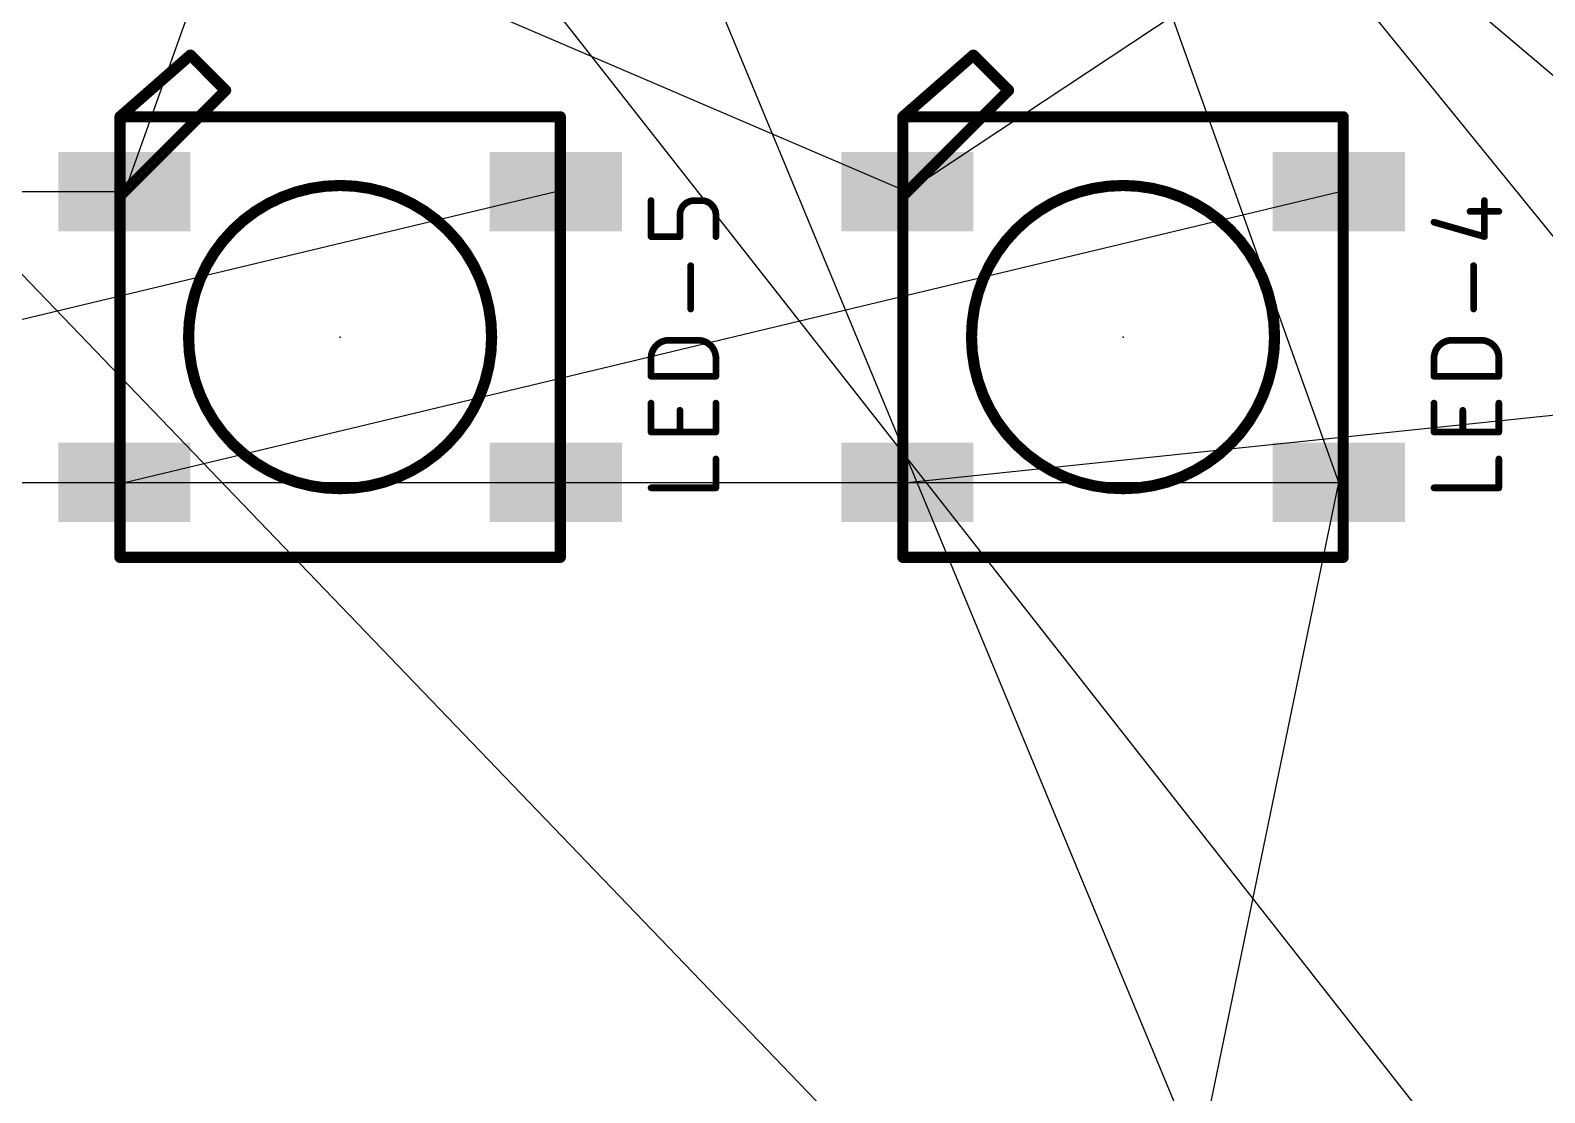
# Model space of a CAD drawing. Extents: x -67 to 114, y 1 to 69.
# Drawn here: x -56.86 to -39.66, y 47.3 to 59.36 of the extents above; entities that cross this region are included whole.
import ezdxf

# ---------------------------------------------------------------- set-up
doc = ezdxf.new("R2010")
doc.units = 0
for name, color, linetype in [('1', 22, 'CONTINUOUS'), ('19', 53, 'CONTINUOUS'), ('21', 253, 'CONTINUOUS'), ('23', 7, 'CONTINUOUS'), ('25', 253, 'CONTINUOUS')]:
    doc.layers.add(name, color=color, linetype=linetype)

# ---------------------------------------------------------------- blocks, each defined once
blk = doc.blocks.new('RECT')
blk.add_solid([(-0.5, -0.5), (0.5, -0.5), (-0.5, 0.5), (0.5, 0.5)])

msp = doc.modelspace()

# ---------------------------------------------------------------- linework, layer by layer
at = {"layer": '19'}
for p, q in [((-66.04, 66.04), (-45.0088, 44.1706)), ((-19.05, 31.75), (-46.99, 66.167)), ((-19.05, 19.05), (-52.07, 61.087)), ((-42, 54.23), (-44.45, 61.087)), ((-54.61, 60.833), (-55.79, 57.53)), ((-46.9, 57.53), (-54.61, 60.833)), ((-34.29, 24.13), (-49.53, 60.833)), ((-41.91, 60.833), (-46.9, 57.53)), ((-38.01, 57.53), (-41.91, 60.833)), ((-55.79, 57.53), (-64.68, 57.53)), ((-50.89, 57.53), (-64.68, 54.23)), ((-55.79, 54.23), (-42, 57.53)), ((-46.9, 54.23), (-15.33, 57.53)), ((-59.78, 54.23), (-50.89, 54.23)), ((-50.89, 54.23), (-42, 54.23)), ((-45.0088, 39.6494), (-42, 54.23))]:
    msp.add_line(p, q, dxfattribs=at)
at = {"layer": '21', "const_width": 0.127}
for points in [[(-55.04, 59.08), (-55.84, 58.38)], [(-54.64, 58.68), (-55.04, 59.08)], [(-46.15, 59.08), (-46.95, 58.38)], [(-45.75, 58.68), (-46.15, 59.08)], [(-54.94, 58.38), (-54.64, 58.68)], [(-46.05, 58.38), (-45.75, 58.68)], [(-55.84, 57.48), (-55.84, 58.38)], [(-55.84, 58.38), (-54.94, 58.38)], [(-55.84, 57.48), (-54.94, 58.38)], [(-54.94, 58.38), (-50.84, 58.38)], [(-50.84, 58.38), (-50.84, 53.38)], [(-46.95, 57.48), (-46.95, 58.38)], [(-46.95, 58.38), (-46.05, 58.38)], [(-46.95, 57.48), (-46.05, 58.38)], [(-46.05, 58.38), (-41.95, 58.38)], [(-41.95, 58.38), (-41.95, 53.38)], [(-55.84, 53.38), (-55.84, 57.48)], [(-46.95, 53.38), (-46.95, 57.48)], [(-50.84, 53.38), (-55.84, 53.38)], [(-41.95, 53.38), (-46.95, 53.38)]]:
    msp.add_lwpolyline(points, dxfattribs=at)
at = {"layer": '21'}
for points, const_width in [([(-55.0175, 59.1025, 1), (-55.0625, 59.0575)], 0.0635), ([(-55.0191, 59.0561, 1), (-55.0609, 59.1039)], 0.0635), ([(-46.1275, 59.1025, 1), (-46.1725, 59.0575)], 0.0635), ([(-46.1291, 59.0561, 1), (-46.1709, 59.1039)], 0.0635), ([(-54.6175, 58.6575, 1), (-54.6625, 58.7025)], 0.0635), ([(-54.6625, 58.6575, 1), (-54.6175, 58.7025)], 0.0635), ([(-45.7275, 58.6575, 1), (-45.7725, 58.7025)], 0.0635), ([(-45.7725, 58.6575, 1), (-45.7275, 58.7025)], 0.0635), ([(-55.8083, 58.38, 1), (-55.8718, 58.38)], 0.0635), ([(-55.84, 58.4118, 1), (-55.84, 58.3483)], 0.0635), ([(-55.8609, 58.4039, 1), (-55.8191, 58.3561)], 0.0635), ([(-54.9625, 58.4025, 1), (-54.9175, 58.3575)], 0.0635), ([(-54.94, 58.4118, 1), (-54.94, 58.3483)], 0.0635), ([(-54.9175, 58.3575, 1), (-54.9625, 58.4025)], 0.0635), ([(-54.94, 58.3483, 1), (-54.94, 58.4118)], 0.0635), ([(-50.8083, 58.38, 1), (-50.8718, 58.38)], 0.0635), ([(-50.84, 58.3483, 1), (-50.84, 58.4118)], 0.0635), ([(-46.9183, 58.38, 1), (-46.9818, 58.38)], 0.0635), ([(-46.95, 58.4118, 1), (-46.95, 58.3483)], 0.0635), ([(-46.9709, 58.4039, 1), (-46.9291, 58.3561)], 0.0635), ([(-46.0725, 58.4025, 1), (-46.0275, 58.3575)], 0.0635), ([(-46.05, 58.4118, 1), (-46.05, 58.3483)], 0.0635), ([(-46.0275, 58.3575, 1), (-46.0725, 58.4025)], 0.0635), ([(-46.05, 58.3483, 1), (-46.05, 58.4118)], 0.0635), ([(-41.9183, 58.38, 1), (-41.9818, 58.38)], 0.0635), ([(-41.95, 58.3483, 1), (-41.95, 58.4118)], 0.0635), ([(-53.34, 54.1595, 1), (-53.34, 57.6005, 1), (-53.34, 54.1595)], 0.127), ([(-44.45, 54.1595, 1), (-44.45, 57.6005, 1), (-44.45, 54.1595)], 0.127), ([(-55.8083, 57.48, 1), (-55.8718, 57.48)], 0.0635), ([(-55.8625, 57.5025, 1), (-55.8175, 57.4575)], 0.0635), ([(-55.8718, 57.48, 1), (-55.8083, 57.48)], 0.0635), ([(-46.9183, 57.48, 1), (-46.9818, 57.48)], 0.0635), ([(-46.9725, 57.5025, 1), (-46.9275, 57.4575)], 0.0635), ([(-46.9818, 57.48, 1), (-46.9183, 57.48)], 0.0635), ([(-55.8718, 53.38, 1), (-55.8083, 53.38)], 0.0635), ([(-55.84, 53.4118, 1), (-55.84, 53.3483)], 0.0635), ([(-50.8718, 53.38, 1), (-50.8083, 53.38)], 0.0635), ([(-50.84, 53.3483, 1), (-50.84, 53.4118)], 0.0635), ([(-46.9818, 53.38, 1), (-46.9183, 53.38)], 0.0635), ([(-46.95, 53.4118, 1), (-46.95, 53.3483)], 0.0635), ([(-41.9818, 53.38, 1), (-41.9183, 53.38)], 0.0635), ([(-41.95, 53.3483, 1), (-41.95, 53.4118)], 0.0635)]:
    msp.add_lwpolyline(points, format="xyb", dxfattribs=dict(at, const_width=const_width))
at = {"layer": '23'}
for p in [(-53.34, 55.88), (-44.45, 55.88)]:
    msp.add_point(p, dxfattribs=at)
at = {"layer": '25', "const_width": 0.0762}
for points in [[(-49.8094, 57.0202), (-49.8094, 57.4294)], [(-49.2365, 57.4294), (-49.3183, 57.4294)], [(-40.3465, 57.0202), (-40.3465, 57.4294)], [(-49.482, 57.2657), (-49.482, 57.0202)], [(-49.0728, 57.0202), (-49.0728, 57.2657)], [(-40.5102, 57.3066), (-40.1828, 57.3066)], [(-40.9194, 57.1839), (-40.3465, 57.0202)], [(-49.482, 57.0202), (-49.8094, 57.0202)], [(-49.3593, 56.199), (-49.3593, 56.69)], [(-40.4693, 56.199), (-40.4693, 56.69)], [(-49.6048, 55.8444), (-49.2774, 55.8444)], [(-40.7148, 55.8444), (-40.3874, 55.8444)], [(-49.8094, 55.4352), (-49.8094, 55.6398)], [(-49.0728, 55.6398), (-49.0728, 55.4352)], [(-40.9194, 55.4352), (-40.9194, 55.6398)], [(-40.1828, 55.6398), (-40.1828, 55.4352)], [(-49.0728, 55.4352), (-49.8094, 55.4352)], [(-40.1828, 55.4352), (-40.9194, 55.4352)], [(-49.8094, 54.8028), (-49.8094, 55.1302)], [(-49.482, 54.8028), (-49.482, 55.0483)], [(-49.0728, 55.1302), (-49.0728, 54.8028)], [(-40.9194, 54.8028), (-40.9194, 55.1302)], [(-40.592, 54.8028), (-40.592, 55.0483)], [(-40.1828, 55.1302), (-40.1828, 54.8028)], [(-49.0728, 54.8028), (-49.8094, 54.8028)], [(-40.1828, 54.8028), (-40.9194, 54.8028)], [(-49.0728, 54.1688), (-49.0728, 54.4962)], [(-40.1828, 54.1688), (-40.1828, 54.4962)], [(-49.8094, 54.1688), (-49.0728, 54.1688)], [(-40.9194, 54.1688), (-40.1828, 54.1688)]]:
    msp.add_lwpolyline(points, dxfattribs=at)
at = {"layer": '25'}
for points, const_width in [([(-49.7904, 57.4294, 1), (-49.8285, 57.4294)], 0.0381), ([(-49.3183, 57.4294, 0.4142), (-49.482, 57.2657)], 0.0762), ([(-49.3183, 57.4485, 1), (-49.3183, 57.4104)], 0.0381), ([(-49.3183, 57.4104, 1), (-49.3183, 57.4485)], 0.0381), ([(-49.0728, 57.2657, 0.4142), (-49.2365, 57.4294)], 0.0762), ([(-49.2365, 57.4484, 1), (-49.2365, 57.4104)], 0.0381), ([(-49.2365, 57.4104, 1), (-49.2365, 57.4485)], 0.0381), ([(-40.3274, 57.4294, 1), (-40.3655, 57.4294)], 0.0381), ([(-49.463, 57.2657, 1), (-49.5011, 57.2657)], 0.0381), ([(-49.5011, 57.2657, 1), (-49.463, 57.2657)], 0.0381), ([(-49.0538, 57.2657, 1), (-49.0919, 57.2657)], 0.0381), ([(-49.0919, 57.2657, 1), (-49.0538, 57.2657)], 0.0381), ([(-40.5102, 57.3257, 1), (-40.5102, 57.2876)], 0.0381), ([(-40.1828, 57.2876, 1), (-40.1828, 57.3257)], 0.0381), ([(-40.9142, 57.2022, 1), (-40.9246, 57.1655)], 0.0381), ([(-49.8094, 57.0392, 1), (-49.8094, 57.0011)], 0.0381), ([(-49.8285, 57.0202, 1), (-49.7904, 57.0202)], 0.0381), ([(-49.5011, 57.0202, 1), (-49.463, 57.0202)], 0.0381), ([(-49.482, 57.0011, 1), (-49.482, 57.0392)], 0.0381), ([(-49.0919, 57.0202, 1), (-49.0538, 57.0202)], 0.0381), ([(-40.3655, 57.0202, 1), (-40.3274, 57.0202)], 0.0381), ([(-40.3517, 57.0019, 1), (-40.3413, 57.0385)], 0.0381), ([(-49.3402, 56.69, 1), (-49.3783, 56.69)], 0.0381), ([(-40.4502, 56.69, 1), (-40.4883, 56.69)], 0.0381), ([(-49.3783, 56.199, 1), (-49.3402, 56.199)], 0.0381), ([(-40.4883, 56.199, 1), (-40.4502, 56.199)], 0.0381), ([(-49.6048, 55.8444, 0.4142), (-49.8094, 55.6398)], 0.0762), ([(-49.6048, 55.8635, 1), (-49.6048, 55.8254)], 0.0381), ([(-49.6048, 55.8254, 1), (-49.6048, 55.8635)], 0.0381), ([(-49.2774, 55.8635, 1), (-49.2774, 55.8254)], 0.0381), ([(-49.0728, 55.6398, 0.4142), (-49.2774, 55.8444)], 0.0762), ([(-49.2774, 55.8254, 1), (-49.2774, 55.8635)], 0.0381), ([(-40.7148, 55.8444, 0.4142), (-40.9194, 55.6398)], 0.0762), ([(-40.7148, 55.8635, 1), (-40.7148, 55.8254)], 0.0381), ([(-40.7148, 55.8254, 1), (-40.7148, 55.8635)], 0.0381), ([(-40.3874, 55.8635, 1), (-40.3874, 55.8254)], 0.0381), ([(-40.1828, 55.6398, 0.4142), (-40.3874, 55.8444)], 0.0762), ([(-40.3874, 55.8254, 1), (-40.3874, 55.8635)], 0.0381), ([(-49.7904, 55.6398, 1), (-49.8285, 55.6398)], 0.0381), ([(-49.8285, 55.6398, 1), (-49.7904, 55.6398)], 0.0381), ([(-49.0538, 55.6398, 1), (-49.0919, 55.6398)], 0.0381), ([(-49.0918, 55.6398, 1), (-49.0537, 55.6398)], 0.0381), ([(-40.9004, 55.6398, 1), (-40.9385, 55.6398)], 0.0381), ([(-40.9385, 55.6398, 1), (-40.9004, 55.6398)], 0.0381), ([(-40.1638, 55.6398, 1), (-40.2019, 55.6398)], 0.0381), ([(-40.2018, 55.6398, 1), (-40.1637, 55.6398)], 0.0381), ([(-49.8094, 55.4543, 1), (-49.8094, 55.4162)], 0.0381), ([(-49.8285, 55.4352, 1), (-49.7904, 55.4352)], 0.0381), ([(-49.0919, 55.4352, 1), (-49.0538, 55.4352)], 0.0381), ([(-49.0728, 55.4162, 1), (-49.0728, 55.4543)], 0.0381), ([(-40.9194, 55.4543, 1), (-40.9194, 55.4162)], 0.0381), ([(-40.9385, 55.4352, 1), (-40.9004, 55.4352)], 0.0381), ([(-40.2019, 55.4352, 1), (-40.1638, 55.4352)], 0.0381), ([(-40.1828, 55.4162, 1), (-40.1828, 55.4543)], 0.0381), ([(-49.7904, 55.1302, 1), (-49.8285, 55.1302)], 0.0381), ([(-49.463, 55.0483, 1), (-49.5011, 55.0483)], 0.0381), ([(-49.0538, 55.1302, 1), (-49.0919, 55.1302)], 0.0381), ([(-40.9004, 55.1302, 1), (-40.9385, 55.1302)], 0.0381), ([(-40.573, 55.0483, 1), (-40.6111, 55.0483)], 0.0381), ([(-40.1638, 55.1302, 1), (-40.2019, 55.1302)], 0.0381), ([(-49.8094, 54.8219, 1), (-49.8094, 54.7838)], 0.0381), ([(-49.8285, 54.8028, 1), (-49.7904, 54.8028)], 0.0381), ([(-49.5011, 54.8028, 1), (-49.463, 54.8028)], 0.0381), ([(-49.0919, 54.8028, 1), (-49.0538, 54.8028)], 0.0381), ([(-49.0728, 54.7838, 1), (-49.0728, 54.8219)], 0.0381), ([(-40.9194, 54.8219, 1), (-40.9194, 54.7838)], 0.0381), ([(-40.9385, 54.8028, 1), (-40.9004, 54.8028)], 0.0381), ([(-40.6111, 54.8028, 1), (-40.573, 54.8028)], 0.0381), ([(-40.2019, 54.8028, 1), (-40.1638, 54.8028)], 0.0381), ([(-40.1828, 54.7838, 1), (-40.1828, 54.8219)], 0.0381), ([(-49.0538, 54.4962, 1), (-49.0919, 54.4962)], 0.0381), ([(-40.1638, 54.4962, 1), (-40.2019, 54.4962)], 0.0381), ([(-49.8094, 54.1879, 1), (-49.8094, 54.1498)], 0.0381), ([(-49.0919, 54.1688, 1), (-49.0538, 54.1688)], 0.0381), ([(-49.0728, 54.1498, 1), (-49.0728, 54.1879)], 0.0381), ([(-40.9194, 54.1879, 1), (-40.9194, 54.1498)], 0.0381), ([(-40.2019, 54.1688, 1), (-40.1638, 54.1688)], 0.0381), ([(-40.1828, 54.1498, 1), (-40.1828, 54.1879)], 0.0381)]:
    msp.add_lwpolyline(points, format="xyb", dxfattribs=dict(at, const_width=const_width))

# ---------------------------------------------------------------- block references
at = {"layer": '1', "xscale": 1.5, "yscale": 0.9, "rotation": 180}
for p in [(-55.79, 57.53), (-50.89, 57.53), (-46.9, 57.53), (-42, 57.53), (-55.79, 54.23), (-50.89, 54.23), (-46.9, 54.23), (-42, 54.23)]:
    msp.add_blockref('RECT', p, dxfattribs=at)

doc.saveas('drawing.dxf')
